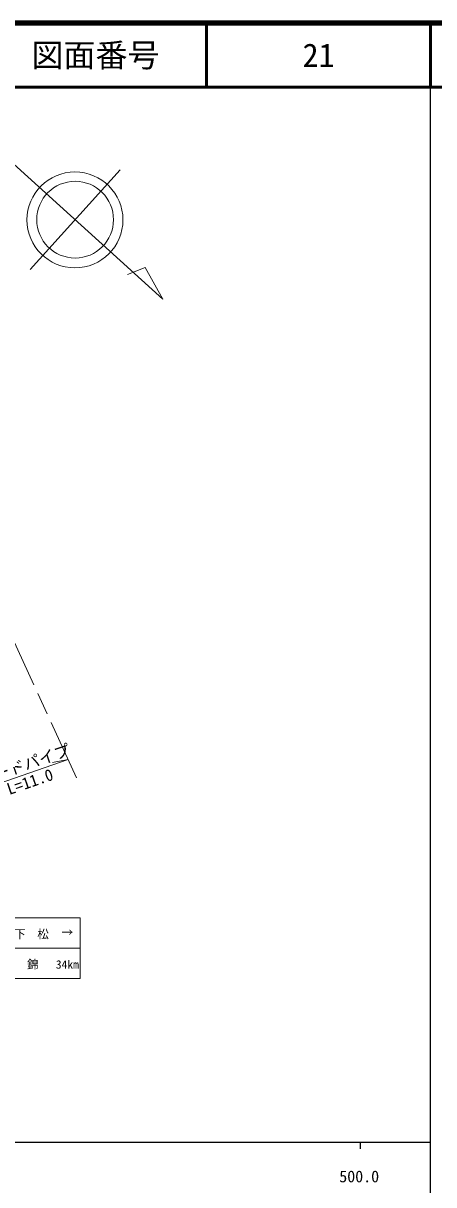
# Model space of a CAD drawing. Units: millimetres at full size, sheet at 1:1000; details may follow other scales. Extents: x 40000 to 680000, y 20000 to 380000.
# Drawn here: x 515330 to 579500, y 198357 to 380000 of the extents above; entities that cross this region are included whole.
import ezdxf
from ezdxf.enums import TextEntityAlignment as Align

# ---------------------------------------------------------------- set-up
doc = ezdxf.new("R2010")
doc.units = ezdxf.units.MM
doc.header["$LTSCALE"] = 1000
doc.linetypes.add('CHAIN', pattern=[18.5, 12, -1.5, 3.5, -1.5])
for name, color, linetype, lineweight in [('M-BMK', 2, 'CHAIN', 13), ('M-BMK-SRVR', 3, 'Continuous', 13), ('M-STR-HTXT', 7, 'Continuous', 13), ('M-STR-STRC', 7, 'Continuous', 13), ('M-TTL', 2, 'Continuous', 140), ('M-TTL-BAND', 7, 'Continuous', 25), ('M-TTL-LINE', 7, 'Continuous', 50)]:
    doc.layers.add(name, color=color, linetype=linetype, lineweight=lineweight)
doc.layers.add('M-TTL-TXT', color=7, linetype='Continuous')
doc.styles.add('ＭＳ ゴシック', font='')
doc.styles.get('ＭＳ ゴシック').set_extended_font_data('MS Gothic')

msp = doc.modelspace()

# ---------------------------------------------------------------- linework, layer by layer
at = {"layer": 'M-BMK'}
msp.add_line((488907, 337933), (523646, 261982), dxfattribs=at)
at = {"layer": 'M-BMK-SRVR'}
for p, q in [((512695, 359015), (537170, 336837)), ((530490, 357060), (516389, 341498)), ((534403, 341782), (531604, 340699)), ((537170, 336837), (534403, 341782))]:
    msp.add_line(p, q, dxfattribs=at)
for centre, radius in [((523411, 349248), 7500), ((523440, 349279), 6000)]:
    msp.add_circle(centre, radius, dxfattribs=at)
at = {"layer": 'M-STR-HTXT'}
for p, q in [((509564, 260425), (522334, 264849)), ((522334, 264849), (519925, 264376))]:
    msp.add_line(p, q, dxfattribs=at)
at = {"layer": 'M-STR-STRC'}
for p, q in [((509225, 240103), (524225, 240103)), ((524225, 240103), (524225, 230603)), ((524225, 235353), (509225, 235353)), ((524225, 230603), (509225, 230603))]:
    msp.add_line(p, q, dxfattribs=at)
at = {"layer": 'M-TTL'}
msp.add_line((680000, 380000), (40000, 380000), dxfattribs=at)
at = {"layer": 'M-TTL-BAND'}
for p, q in [((579000, 20000), (579000, 370000)), ((40000, 205000), (579000, 205000)), ((568000, 205000), (568000, 204000))]:
    msp.add_line(p, q, dxfattribs=at)
at = {"layer": 'M-TTL-LINE'}
for p, q in [((543997, 380000), (543997, 370000)), ((579000, 380000), (579000, 370000)), ((40000, 370000), (680000, 370000))]:
    msp.add_line(p, q, dxfattribs=at)

# ---------------------------------------------------------------- texts
at = {"layer": 'M-STR-HTXT', "style": 'ＭＳ ゴシック'}
msp.add_text('ガードパイプ', height=1833, rotation=19.107, dxfattribs=at).set_placement((515949, 262637), align=Align.BOTTOM_CENTER)
msp.add_text('L=11.0', height=1833, rotation=19.107, dxfattribs=at).set_placement((516080, 262259), align=Align.TOP_CENTER)
at = {"layer": 'M-STR-STRC', "style": 'ＭＳ ゴシック'}
for s, p in [('下\u3000松', (513925, 236500)), ('錦', (515925, 231750)), ('34km', (520425, 231750))]:
    msp.add_text(s, height=1320, dxfattribs=at).set_placement(p, align=Align.BOTTOM_LEFT)
msp.add_text('→', height=1320, dxfattribs=at).set_placement((522225, 237837), align=Align.MIDDLE_CENTER)
at = {"layer": 'M-TTL-BAND', "style": 'ＭＳ ゴシック'}
msp.add_text('500.0', height=1833, dxfattribs=at).set_placement((567844, 198195), align=Align.BOTTOM_CENTER)
at = {"layer": 'M-TTL-TXT', "style": 'ＭＳ ゴシック'}
for s, p in [('図面番号', (526622, 375000)), ('21', (561497, 375000))]:
    msp.add_text(s, height=3666, dxfattribs=at).set_placement(p, align=Align.MIDDLE_CENTER)

doc.saveas('drawing.dxf')
